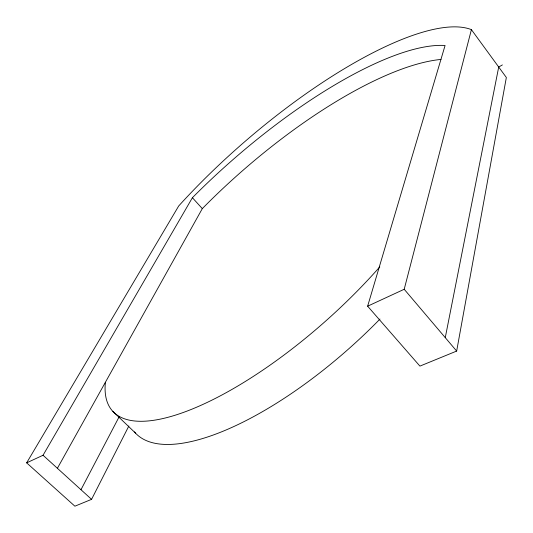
<?xml version="1.0" encoding="UTF-8"?>
<svg xmlns="http://www.w3.org/2000/svg" width="533" height="533" viewBox="0 0 533 533"><rect width="100%" height="100%" fill="white"/><g stroke="black" fill="none" stroke-linecap="round" stroke-linejoin="round"><path stroke-width="0.8" d="M26.65 462.851L43.046 455.255L192.4 197.716A246.586 76.605 -41.2 0 1 445.075 45.498L367.637 306.189L419.917 366.111L456.661 351.067L506.35 77.498L471.405 29.635A247.006 75.113 -40.8 0 0 178.708 205.965L26.65 462.851L74.886 506.19L91.569 499.348L128.866 425.98M445.262 337.642L498.708 67.025L502.392 64.926M367.637 306.189L404.207 289.272L471.405 29.635M80.976 489.714L119.165 416.759M57.391 468.287L202.307 208.63A245.067 80.123 -41.2 0 1 440.998 59.43M43.046 455.255L91.569 499.348M112.889 411.416L135.495 433.096M192.4 197.716L202.307 208.63M404.207 289.272L456.661 351.067M379.976 319.06A219.689 80.57 -42 0 1 134.443 431.91M379.782 266.9A222.028 75.28 -41.9 0 1 195.031 407.878A222.028 75.28 -41.9 0 1 105.387 382.294"/></g></svg>
